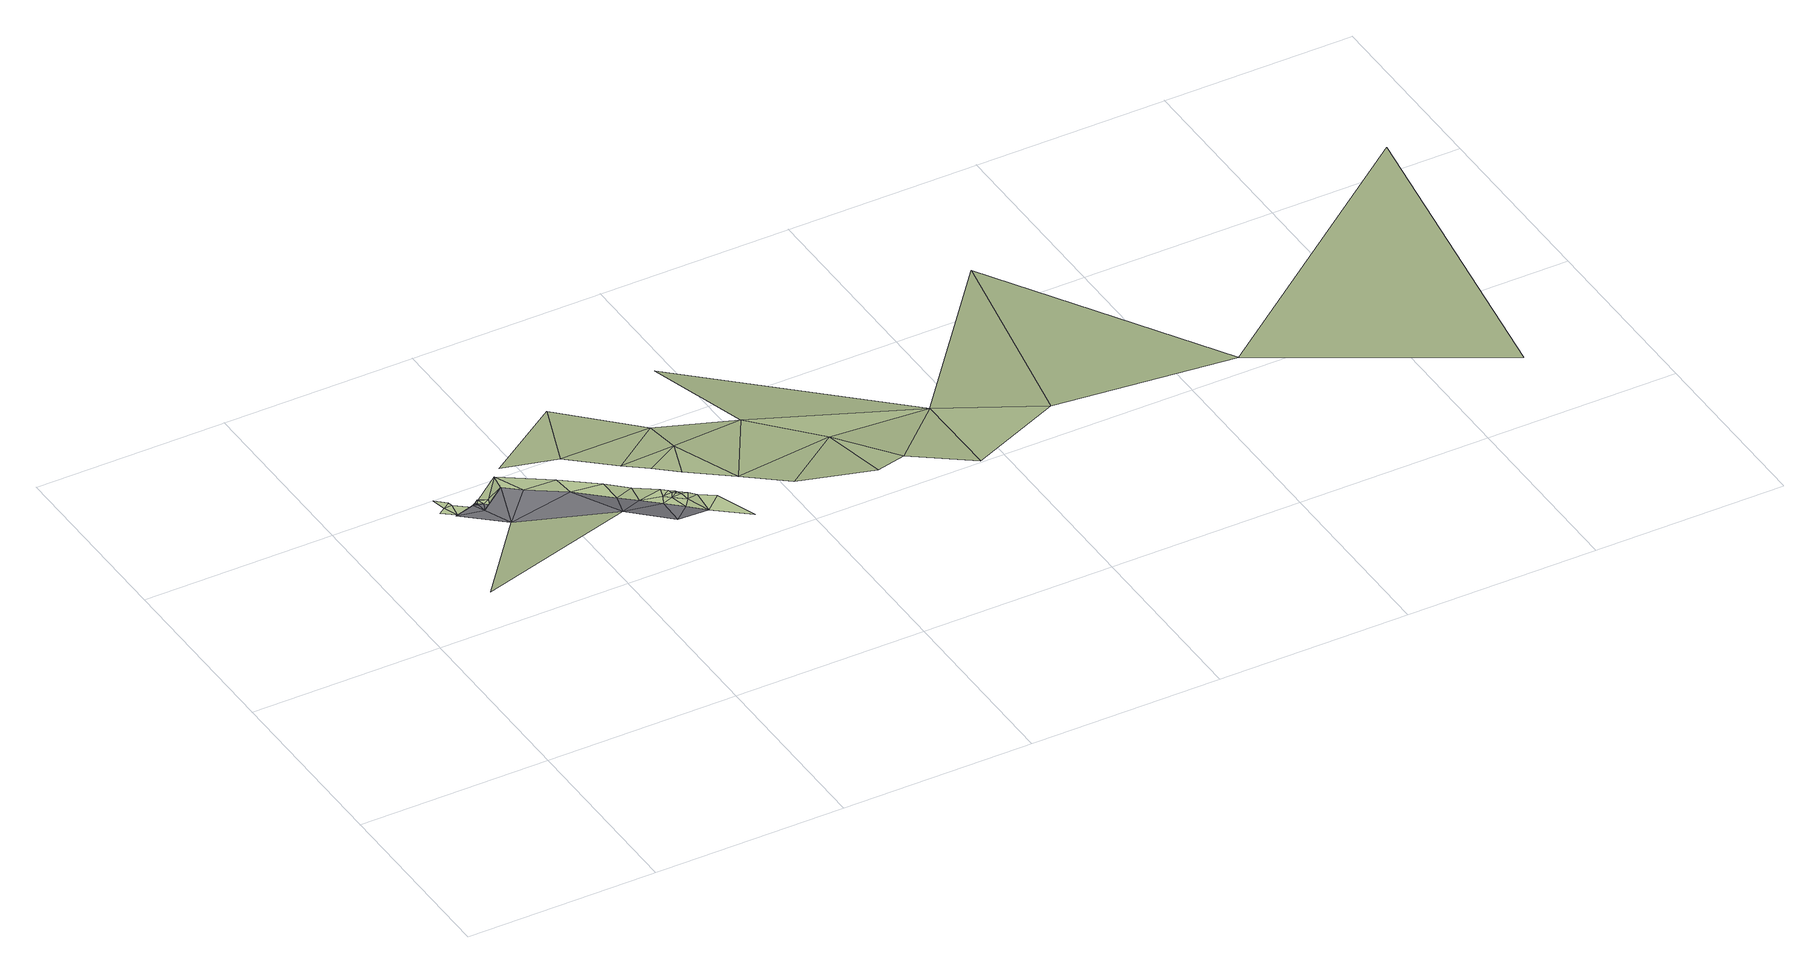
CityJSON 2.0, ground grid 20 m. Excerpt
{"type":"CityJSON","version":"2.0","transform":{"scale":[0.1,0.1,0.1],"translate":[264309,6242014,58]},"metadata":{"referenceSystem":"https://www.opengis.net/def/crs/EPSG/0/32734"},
"CityObjects":{
"terrain1":{"type":"TINRelief","geometry":[{"type":"CompositeSurface","lod":"1","boundaries":[[[0,1,2]],[[3,4,5]],[[6,4,3]],[[7,4,8]],[[8,4,6]],[[9,3,10]],[[6,3,9]],[[11,10,12]],[[13,14,12]],[[11,12,14]],[[14,15,11]],[[10,11,9]],[[11,15,16]],[[16,15,17]],[[16,9,11]],[[16,17,18]],[[9,16,19]],[[19,16,18]],[[20,19,18]],[[19,20,21]],[[22,21,20]],[[22,23,21]],[[23,22,24]],[[23,24,25]],[[26,25,24]],[[27,28,29]],[[26,30,31]],[[26,32,25]],[[32,26,31]],[[33,31,30]],[[30,34,33]],[[35,31,33]],[[36,32,31]],[[31,35,36]],[[33,34,37]],[[35,33,38]],[[39,37,34]],[[33,40,38]],[[40,33,37]],[[41,36,35]],[[35,38,41]],[[42,41,38]],[[38,40,42]],[[40,37,43]],[[40,43,42]],[[39,44,37]],[[44,43,37]],[[45,46,29]],[[44,39,47]],[[48,47,39]],[[29,46,27]],[[45,49,50]],[[49,51,50]],[[46,45,50]],[[51,52,50]],[[53,50,52]],[[50,53,46]],[[54,52,55]],[[53,52,54]],[[56,54,55]],[[54,56,57]],[[58,59,53]],[[54,58,53]],[[57,58,54]],[[58,57,60]],[[58,60,61]],[[62,58,61]],[[63,62,61]],[[64,63,65]]]}]},
"road1":{"type":"Road","attributes":{"highway":"motorway_link","surface":"asphalt","lanes":1,"width":2.2,"oneway":"yes"},"geometry":[{"type":"MultiSurface","lod":"1","boundaries":[[[3,66,10]],[[10,66,67]],[[67,66,68]],[[66,1,68]],[[10,67,12]],[[68,69,67]],[[12,67,13]],[[13,67,69]],[[14,13,69]],[[15,69,68]],[[14,69,15]],[[17,15,68]],[[18,68,1]],[[17,68,18]],[[1,20,18]],[[1,22,20]],[[1,0,22]],[[22,0,24]],[[24,0,26]],[[26,0,30]],[[70,30,0]],[[30,70,34]],[[70,39,34]]]}]}
},
"vertices":[
[177,170,111],[98,239,83],[8,120,113],[71,292,67],[66,307,67],[59,302,67],[74,307,67],[63,322,67],[73,312,67],[90,295,67],[78,286,67],[88,284,83],[84,281,83],[84,279,83],[85,279,83],[90,276,83],[97,280,83],[94,272,83],[102,265,105],[105,282,105],[118,251,105],[150,246,108],[151,222,109],[184,218,109],[184,193,109],[204,201,108],[200,179,109],[209,366,87],[125,308,90],[169,272,108],[217,164,109],[222,174,109],[225,184,109],[228,168,109],[233,150,109],[232,175,109],[231,179,109],[240,159,109],[235,172,109],[249,136,108],[239,169,109],[236,175,109],[237,174,109],[245,168,109],[252,162,108],[213,236,107],[273,286,96],[267,151,108],[282,107,109],[235,218,108],[273,242,104],[257,200,107],[299,168,107],[357,265,88],[414,200,89],[340,136,107],[417,114,106],[448,121,106],[520,198,84],[350,412,52],[514,93,94],[620,148,82],[705,444,15],[817,143,68],[1142,435,0],[1044,10,70],
[59,273,83],[80,279,83],[86,267,83],[85,277,83],[216,136,109]
]}
